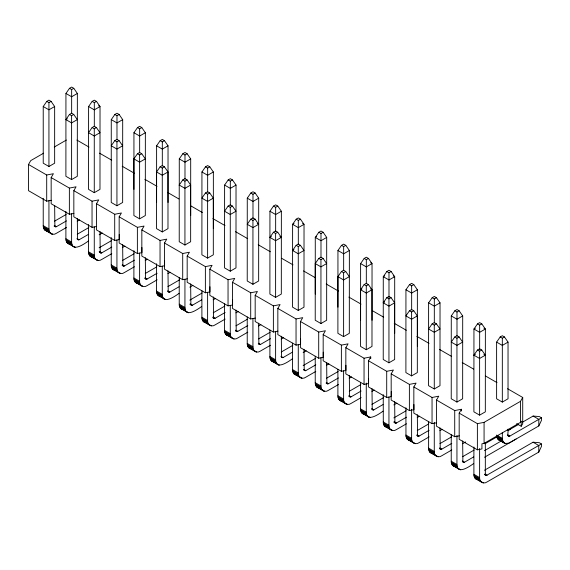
<?xml version="1.0" encoding="UTF-8"?>
<svg xmlns="http://www.w3.org/2000/svg" width="570" height="570" viewBox="0 0 570 570"><rect width="100%" height="100%" fill="white"/><g stroke="black" fill="none" stroke-linecap="round" stroke-linejoin="round"><path stroke-width="0.85" d="M277.797 206.091L275.652 204.858L273.507 206.091L269.938 211.242L269.895 294.07L275.609 297.369L281.316 294.07L281.366 211.242L277.797 206.091L275.652 207.33L275.652 231.37M315.231 263.568L320.946 266.867L326.653 263.568L323.083 258.417L320.946 257.177L318.801 258.417L315.231 263.568L315.231 320.24L320.946 323.539L326.653 320.24L326.695 237.419L323.126 232.268L320.988 233.501L320.988 257.54M372.032 320.269L372.032 263.589L368.462 258.438L366.318 259.678L366.318 283.717M504.521 443.211L503.068 441.686L502.37 439.299L496.662 436L497.353 438.387L498.807 439.912L505.148 443.496L508.982 443.118L538.821 425.94L541.5 420.275L541.5 417.803L539.355 416.563L533.114 416.05L522.426 422.22M479.612 448.505L479.612 477.596C478.971 481.778 483.802 484.571 487.108 481.921L538.778 452.088L541.457 446.424L541.457 443.952L539.313 442.712L533.071 442.199L484.479 470.25M51.257 200.298L46.704 201.174L28.5 190.665L28.5 164.488L30.73 160.626L43.626 153.18M73.922 213.387L69.369 214.263L51.165 203.746L51.165 177.576L53.395 173.715L46.704 174.997L28.5 164.488M96.594 226.468L92.041 227.344L73.836 216.835L73.836 190.665L76.067 186.796L69.369 188.086L51.165 177.576M119.258 234.405L119.258 239.557L114.705 240.433L96.501 229.924L96.501 203.746L98.731 199.885L92.041 201.174L73.836 190.665M141.923 247.494L141.923 252.645L137.377 253.522L119.166 243.012L119.166 216.835L121.403 212.973L114.705 214.263L96.501 203.746M164.595 260.576L164.595 265.734L160.042 266.61L141.837 256.094L141.837 229.924L144.067 226.055L137.377 227.344L119.166 216.835M187.259 278.815L182.706 279.692L164.502 269.183L164.502 243.012L166.732 239.143L160.042 240.433L141.837 229.924M209.924 286.753L209.924 291.904L205.378 292.781L187.174 282.271L187.174 256.094L189.404 252.232L182.706 253.522L164.502 243.012M232.596 299.841L232.596 304.993L228.043 305.869L209.838 295.36L209.838 269.183L212.069 265.321L205.378 266.603L187.174 256.094M255.26 318.081L250.707 318.958L232.503 308.441L232.503 282.271L234.733 278.402L228.043 279.692L209.838 269.183M277.925 331.163L273.379 332.039L255.175 321.53L255.175 295.36L257.405 291.491L250.707 292.781L232.503 282.271M300.597 339.1L300.597 344.252L296.044 345.128L277.839 334.618L277.839 308.441L280.07 304.579L273.379 305.869L255.175 295.36M323.261 352.189L323.261 357.34L318.708 358.216L300.504 347.707L300.504 321.53L302.734 317.668L296.044 318.951L277.839 308.441M345.933 365.27L345.933 370.429L341.38 371.298L323.176 360.789L323.176 334.618L325.406 330.75L318.708 332.039L300.504 321.53M368.598 378.359L368.598 383.51L364.045 384.387L345.84 373.877L345.84 347.707L348.07 343.838L341.38 345.128L323.176 334.618M391.262 391.447L391.262 396.599L386.709 397.475L368.505 386.966L368.505 360.789L370.735 356.927L364.045 358.216L345.84 347.707M413.934 404.536L413.934 409.688L409.381 410.564L391.177 400.055L391.177 373.877L393.407 370.016L386.709 371.298L368.505 360.789M436.599 422.776L432.046 423.645L413.841 413.136L413.841 386.966L416.072 383.097L409.381 384.387L391.177 373.877M459.263 435.858L454.718 436.734L436.506 426.225L436.506 400.047L438.743 396.186L432.046 397.475L413.841 386.966M516.648 423.645L521.201 426.274L521.201 421.123L520.481 422.363L484.072 443.382L481.935 443.795L481.935 448.946L477.382 449.823L459.178 439.313L459.178 413.136L461.408 409.274L454.718 410.564L436.506 400.047M459.178 413.136L477.382 423.645L484.072 422.363L520.481 401.337L522.719 397.475L507.542 388.719M521.201 426.274L522.719 423.645L522.719 397.475M43.227 106.526L46.797 101.374L48.935 100.135L51.079 101.374L54.649 106.526L54.649 163.198L48.935 166.497L43.227 163.198L43.227 106.526L48.935 109.825L54.649 106.526M65.935 93.466L69.504 88.314L71.649 87.075L73.787 88.314L77.356 93.466L77.313 176.287L71.606 179.586L65.892 176.287L65.935 93.466L71.649 96.758L77.356 93.466M65.892 119.615L69.462 114.456L71.606 113.223L73.744 114.456L77.313 119.615L71.606 122.906L65.892 119.615L67.317 118.788M88.599 106.547L92.169 101.396L94.314 100.163L96.458 101.396L100.028 106.547L99.985 189.375L94.271 192.674L88.557 189.375L88.599 106.547L94.314 109.846L100.028 106.547L98.596 105.728M92.126 127.545L88.557 132.696L94.271 135.995L99.985 132.696L96.415 127.545L94.271 126.312L92.126 127.545L94.271 128.784L96.415 127.545M111.271 119.636L114.841 114.485L116.978 113.245L119.123 114.485L122.692 119.636L122.65 202.464L116.936 205.756L111.228 202.464L111.271 119.636L116.978 122.935L122.692 119.636M114.798 140.633L111.228 145.785L116.936 149.084L122.65 145.785L119.08 140.633L116.936 139.393L114.798 140.633L116.936 141.866L119.08 140.633M133.936 189.397L133.936 132.725L137.505 127.573L139.65 126.333L141.787 127.573L145.357 132.725L145.314 215.546L139.607 218.844L133.893 215.546L133.893 158.873L137.463 153.722L139.607 152.482L141.745 153.722L145.314 158.873L139.607 162.172L133.893 158.873M156.608 202.485L156.608 145.813L160.177 140.655L162.315 139.422L164.459 140.655L168.029 145.813L168.029 202.485M156.558 171.962L160.127 166.803L162.272 165.571L164.416 166.803L167.986 171.962L167.986 228.634L162.272 231.933L156.558 228.634L156.558 171.962L162.272 175.254L167.986 171.962M179.272 185.464L179.272 158.895L182.842 153.743L184.986 152.511L187.124 153.743L190.694 158.895L190.694 215.574M179.229 185.043L182.799 179.892L184.936 178.659L187.081 179.892L190.651 185.043L190.651 241.723L184.936 245.022L179.229 241.723L179.229 185.043L184.936 188.342L190.651 185.043M213.315 198.132L207.608 201.431L201.894 198.132L205.464 192.981L207.608 191.741L209.746 192.981L213.315 198.132L213.315 254.811L207.608 258.103L201.894 254.811L201.937 171.983L205.506 166.832L207.651 165.592L209.788 166.832L213.358 171.983L213.358 228.663M224.609 185.072L228.178 179.921L230.316 178.681L232.46 179.921L236.03 185.072L235.987 267.893L230.273 271.192L224.559 267.893L224.609 185.072L230.316 188.371L236.03 185.072M228.128 206.069L224.559 211.221L230.273 214.519L235.987 211.221L232.417 206.069L230.273 204.83L228.128 206.069L230.273 207.302L232.417 206.069M247.273 198.161L250.843 193.002L252.987 191.769L255.125 193.002L258.695 198.161L258.652 280.982L252.938 284.28L247.23 280.982L247.273 198.161L252.987 201.452L258.695 198.161M250.8 219.151L247.23 224.309L252.938 227.601L258.652 224.309L255.082 219.151L252.938 217.918L250.8 219.151L252.938 220.391L255.082 219.151M269.895 237.391L273.465 232.239L275.609 231.007L277.747 232.239L281.316 237.391L275.609 240.69L269.895 237.391L271.327 236.571M296.179 219.179L292.61 224.331L292.567 307.159L298.274 310.451L303.988 307.159L304.031 224.331L300.461 219.179L298.317 217.94L296.179 219.179L298.317 220.412L300.461 219.179M292.567 250.479L296.136 245.328L298.274 244.088L300.418 245.328L303.988 250.479L298.274 253.778L292.567 250.479L293.992 249.653M323.126 232.268L320.988 231.028L318.844 232.268L315.274 237.419L315.274 294.091M337.939 307.18L337.939 250.508L341.508 245.349L343.653 244.117L345.798 245.349L349.367 250.508L349.317 333.329L343.61 336.628L337.896 333.329L337.896 276.649L341.466 271.498L343.61 270.266L345.748 271.498L349.317 276.649L343.61 279.948L337.896 276.649M360.611 320.269L360.611 263.589L364.18 258.438L366.318 257.205L368.462 258.438M364.137 284.587L360.568 289.738L360.568 346.418L366.275 349.716L371.989 346.418L371.989 289.738L368.42 284.587L366.275 283.354L364.137 284.587L366.275 285.827L368.42 284.587M394.697 333.357L394.697 276.678L391.127 271.527L388.989 270.287L386.845 271.527L383.275 276.678L383.232 359.499L388.947 362.798L394.654 359.499L394.654 302.827L391.084 297.675L388.947 296.436L386.802 297.675L383.232 302.827L388.947 306.126L394.654 302.827M417.326 315.915L411.611 319.214L405.897 315.915L409.467 310.764L411.611 309.524L413.756 310.764L417.326 315.915L417.326 372.588L411.611 375.886L405.897 372.588L405.94 289.767L409.509 284.615L411.654 283.376L413.799 284.615L417.368 289.767L417.368 346.439M428.611 302.848L432.181 297.697L434.319 296.464L436.463 297.697L440.033 302.848L439.99 385.676L434.276 388.975L428.569 385.676L428.611 302.848L434.319 306.147L440.033 302.848M432.138 323.846L428.569 328.997L434.276 332.296L439.99 328.997L436.421 323.846L434.276 322.613L432.138 323.846L434.276 325.085L436.421 323.846M451.276 315.937L454.846 310.785L456.99 309.553L459.128 310.785L462.697 315.937L462.655 398.765L456.948 402.057L451.233 398.765L451.276 315.937L456.99 319.236L462.697 315.937M454.803 336.934L451.233 342.086L456.948 345.384L462.655 342.086L459.085 336.934L456.948 335.694L454.803 336.934L456.948 338.174L459.085 336.934M477.518 323.874L473.948 329.025L473.898 411.846L479.612 415.145L485.327 411.846L485.369 329.025L481.8 323.874L479.655 322.634L477.518 323.874L479.655 325.107L481.8 323.874M473.898 355.174L477.468 350.023L479.612 348.783L481.757 350.023L485.327 355.174L479.612 358.473L473.898 355.174L475.33 354.348M496.613 342.114L500.182 336.963L502.327 335.723L504.464 336.963L508.034 342.114L508.034 398.786L502.327 402.085L496.613 398.786L496.613 342.114L502.327 345.413L508.034 342.114M46.797 101.374L48.935 102.607L51.079 101.374M69.504 88.314L71.649 89.547L73.787 88.314M69.462 114.456L71.606 115.696L73.744 114.456M92.169 101.396L94.314 102.636L96.458 101.396M54.243 147.046L66.384 140.042M114.841 114.485L116.978 115.724L119.123 114.485M137.505 127.573L139.65 128.806L141.787 127.573M145.357 132.725L139.65 136.023L133.936 132.725M137.463 153.722L139.607 154.954L141.745 153.722M160.177 140.655L162.315 141.894L164.459 140.655M168.029 145.813L162.315 149.105L156.608 145.813M54.578 221.153L66.148 214.477M54.649 205.378L54.884 226.539L56.43 226.675L66.455 220.889M160.127 166.803L162.272 168.043L164.416 166.803M182.842 153.743L184.986 154.983L187.124 153.743M66.455 227.487L56.43 233.272C53.131 235.923 48.293 233.13 48.935 228.948L48.935 200.74M77.256 221.253L79.565 219.913M190.694 158.895L184.986 162.194L179.272 158.895M77.242 234.242L88.813 227.565M77.313 218.46L77.556 239.628L79.102 239.763L88.357 234.42M182.799 179.892L184.936 181.132L187.081 179.892M205.506 166.832L207.651 168.072L209.788 166.832M88.357 241.017C84.852 243.611 71.791 252.98 71.606 242.029L71.606 213.828M99.151 234.783L102.237 233.002M213.358 171.983L207.651 175.282L201.937 171.983M99.137 247.772L111.478 240.647M99.985 231.548L100.22 252.717L101.766 252.852L111.791 247.066M205.464 192.981L207.608 194.213L209.746 192.981M228.178 179.921L230.316 181.153L232.46 179.921M111.791 253.657L101.766 259.443C98.46 262.1 93.623 259.307 94.271 255.118L94.271 226.917M122.586 247.423L124.901 246.09M122.578 260.412L134.15 253.736M122.65 244.637L122.885 265.798L124.431 265.941L134.463 260.148M250.843 193.002L252.987 194.242L255.125 193.002M134.463 266.746L124.431 272.531C121.132 275.182 116.294 272.389 116.936 268.206L116.936 239.998M145.257 260.511L147.573 259.179M145.243 273.5L156.814 266.824M145.314 257.726L145.557 278.887L147.103 279.022L157.128 273.237M157.128 279.834L147.103 285.62C143.797 288.27 138.959 285.477 139.607 281.295L139.607 253.087M167.922 273.6L170.238 272.261M281.366 211.242L275.652 214.541L269.938 211.242M167.915 286.589L179.479 279.906M167.986 270.807L168.221 291.975L169.767 292.111L179.023 286.767M273.465 232.239L275.609 233.479L277.747 232.239M294.035 223.504L292.61 224.331L298.317 227.63L304.031 224.331L302.599 223.504M179.023 293.365C175.524 295.958 162.457 305.328 162.272 294.377L162.272 266.176M189.817 287.13L192.902 285.349M189.81 300.119L202.151 292.994M190.651 283.896L190.893 305.057L192.432 305.199L201.687 299.856M296.136 245.328L298.274 246.561L300.418 245.328M316.699 236.593L315.274 237.419L320.988 240.718L326.695 237.419M201.687 306.453C198.189 309.04 185.129 318.409 184.936 307.465L184.936 279.264M213.258 299.77L215.574 298.438M213.244 312.759L224.815 306.083M213.315 296.984L213.558 318.145L215.104 318.288L225.129 312.495M318.801 258.417L320.946 259.649L323.083 258.417M341.508 245.349L343.653 246.589L345.798 245.349M225.129 319.093L215.104 324.879C211.798 327.529 206.96 324.736 207.608 320.554L207.608 292.346M235.923 312.859L238.239 311.519M349.367 250.508L343.653 253.8L337.939 250.508M235.916 325.848L247.48 319.171M235.987 310.073L236.222 331.234L237.768 331.37L247.793 325.584M341.466 271.498L343.61 272.738L345.748 271.498M247.793 332.182L237.768 337.967C234.469 340.618 229.632 337.825 230.273 333.635L230.273 305.435M258.595 325.947L260.903 324.608M258.581 338.936L270.151 332.253M258.652 323.154L258.894 344.323L260.44 344.458L270.465 338.673M386.845 271.527L388.989 272.759L391.127 271.527M361.993 288.919L360.568 289.738L366.275 293.037L371.989 289.738L370.557 288.919M384.707 275.852L383.275 276.678L388.989 279.977L394.697 276.678L393.272 275.852M270.465 345.263L260.44 351.056C257.134 353.706 252.296 350.913 252.938 346.724L252.938 318.523M281.259 339.029L283.575 337.697M281.252 352.025L292.816 345.342M281.316 336.243L281.559 357.404L283.105 357.547L292.36 352.203M386.802 297.675L388.947 298.908L391.084 297.675M409.509 284.615L411.654 285.848L413.799 284.615M383.232 302.827L384.657 302M292.36 358.801C288.862 361.387 275.794 370.757 275.609 359.812L275.609 331.605M303.155 352.566L306.24 350.785M417.368 289.767L411.654 293.065L405.94 289.767M303.147 365.555L315.481 358.43M303.988 349.332L304.223 370.493L305.769 370.635L315.794 364.843M409.467 310.764L411.611 311.997L413.756 310.764M432.181 297.697L434.319 298.937L436.463 297.697M315.794 371.441L305.769 377.226C302.471 379.876 297.633 377.084 298.274 372.901L298.274 344.693M326.596 365.206L328.904 363.867M326.582 378.195L338.153 371.519M326.653 362.413L326.895 383.582L328.441 383.717L338.466 377.931M454.846 310.785L456.99 312.025L459.128 310.785M338.466 384.529L328.441 390.315C325.135 392.965 320.297 390.172 320.946 385.983L320.946 357.782M349.26 378.295L351.576 376.955M349.253 391.284L360.817 384.6M349.317 375.502L349.56 396.67L351.106 396.805L361.131 391.02M475.373 328.199L473.948 329.025L479.655 332.324L485.369 329.025L483.937 328.199M361.131 397.611L351.106 403.403C347.8 406.054 342.962 403.261 343.61 399.071L343.61 370.87M371.925 391.376L374.241 390.044M371.918 404.372L383.489 397.689M371.989 388.59L372.224 409.752L373.77 409.894L383.026 404.55M477.468 350.023L479.612 351.255L481.757 350.023M500.182 336.963L502.327 338.195L504.464 336.963M383.026 411.141C379.527 413.734 366.46 423.104 366.275 412.16L366.275 383.076M393.827 404.914L396.912 403.132M393.813 417.903L406.154 410.778M394.654 401.679L394.896 422.84L396.442 422.983L406.467 417.19M406.467 423.788L396.442 429.573C393.136 432.224 388.298 429.431 388.947 425.249L388.947 397.041M417.261 417.553L419.577 416.214M417.254 430.542L428.818 423.866M417.326 414.761L417.561 435.929L419.107 436.064L429.132 430.279M429.132 436.869L419.107 442.662C415.801 445.312 410.963 442.52 411.611 438.33L411.611 409.246M439.933 430.642L442.242 429.303M439.919 443.631L451.49 436.948M439.99 427.849L440.225 449.018L441.771 449.153L451.803 443.367M451.803 449.958L441.771 455.751C438.473 458.401 433.635 455.608 434.276 451.419L434.276 422.334M462.598 443.724L465.683 441.942M462.584 456.713L474.155 450.036M484.949 443.802L497.289 436.677M508.084 430.443L510.399 429.11M507.927 430.592L518.607 424.422M462.655 440.938L462.897 462.099L464.443 462.242L473.699 456.898M484.493 450.663L501.457 440.867M508.034 429.132C508.753 430.614 506.274 437.147 509.822 436.093L541.5 417.803M473.699 463.488C470.2 466.082 457.133 475.451 456.948 464.507L456.948 435.423M484.493 457.261L516.114 439M485.327 442.569L485.327 474.297L486.217 475.565L541.457 443.952M319.856 388.013C316.884 388.462 315.011 385.327 315.231 382.691L315.231 356.25M342.527 401.102C339.556 401.551 337.675 398.416 337.896 395.772L337.896 369.332M409.645 440.368L410.528 440.361M432.317 453.456L433.193 453.449M500.118 440.368L500.859 440.411M46.975 230.978C44.367 230.8 43.113 227.964 43.227 225.649L43.227 198.324M69.64 244.067C67.032 243.882 65.785 241.053 65.892 238.737L65.892 211.413M92.304 257.156C89.704 256.97 88.45 254.142 88.557 251.819L88.557 224.494M114.976 270.237C112.368 270.059 111.114 267.23 111.228 264.908L111.228 237.583M137.641 283.326C135.033 283.147 133.786 280.312 133.893 277.996L133.893 250.672M160.305 296.414C157.705 296.229 156.451 293.4 156.558 291.078L156.558 263.76M182.977 309.503C180.369 309.318 179.115 306.489 179.229 304.166L179.229 277.725M205.642 322.584C203.041 322.406 201.787 319.578 201.894 317.255L201.894 290.814M228.314 335.673C225.706 335.495 224.452 332.659 224.559 330.344L224.559 303.903M250.978 348.762C248.37 348.576 247.116 345.748 247.23 343.425L247.23 316.984M273.643 361.85C271.042 361.665 269.788 358.836 269.895 356.514L269.895 330.073M296.315 374.932C293.707 374.754 292.453 371.925 292.567 369.602L292.567 343.161M364.315 414.198C361.708 414.012 360.454 411.184 360.568 408.861L360.568 382.42M454.981 466.538C452.373 466.36 451.126 463.531 451.233 461.208L451.233 434.768M477.646 479.626C475.045 479.448 473.791 476.613 473.898 474.297L473.898 446.973M386.168 427.122L384.237 425.697L383.297 423.04L383.232 394.625M408.832 440.211L406.902 438.786L405.961 436.128L405.897 407.714M431.497 453.3L429.573 451.868L428.633 449.217L428.569 421.679M498.807 439.912L499.434 440.197M273.507 206.091L275.652 207.33M318.844 232.268L320.988 233.501M364.18 258.438L366.318 259.678M370.607 262.77L372.032 263.589L366.318 266.888L360.611 263.589M257.227 223.483L258.652 224.309M279.891 236.571L281.316 237.391M483.894 354.348L485.327 355.174M76.872 140.07L89.005 147.074M99.536 153.152L111.67 160.163M122.201 166.24L134.342 173.244M144.873 179.329L157.007 186.333M167.537 192.411L178.916 198.98M190.964 205.941L202.343 212.51M212.874 218.588L225.008 225.592M235.538 231.677L247.672 238.68M258.203 244.758L270.344 251.769M281.63 258.288L293.009 264.858M303.539 270.935L315.68 277.939M326.211 284.024L338.345 291.028M348.876 297.105L361.01 304.116M372.303 310.636L383.681 317.205M394.212 323.283L406.346 330.286M416.877 336.371L429.011 343.375M439.541 349.453L451.682 356.464M462.213 362.541L473.592 369.111M485.633 376.065L497.011 382.634M533.114 416.05L538.821 419.349L538.821 425.94M533.071 442.199L538.778 445.498L538.778 452.088M507.678 434.853L509.822 436.093M507.927 435.466L509.359 436.285M507.5 435.509L508.925 436.328M496.613 435.06L502.327 438.358L502.37 439.299M496.798 436.876L502.512 440.175M497.033 437.674L502.747 440.973M497.353 438.387L503.068 441.686M497.76 439L505.832 443.659M498.244 439.513L505.148 443.496M54.293 225.442L56.43 226.675M76.957 238.531L79.102 239.763M99.622 251.612L101.766 252.852M122.293 264.701L124.431 265.941M144.958 277.79L147.103 279.022M167.63 290.878L169.767 292.111M190.294 303.96L192.432 305.199M212.959 317.048L215.104 318.288M235.631 330.137L237.768 331.37M258.296 343.226L260.44 344.458M280.96 356.307L283.105 357.547M303.632 369.396L305.769 370.635M326.296 382.484L328.441 383.717M348.961 395.566L351.106 396.805M371.633 408.654L373.77 409.894M394.298 421.743L396.442 422.983M416.962 434.832L419.107 436.064M439.634 447.913L441.771 449.153M462.299 461.002L464.443 462.242M484.97 474.09L487.108 475.323M54.542 226.048L55.974 226.874M77.207 239.136L78.639 239.963M99.166 251.812L101.303 253.044M122.543 265.307L123.975 266.133M145.215 278.395L146.64 279.222M167.879 291.484L169.304 292.31M189.831 304.159L191.976 305.392M213.216 317.654L214.641 318.48M235.88 330.743L237.305 331.569M258.545 343.831L259.977 344.658M281.217 356.92L282.642 357.739M303.881 370.001L305.306 370.828M326.546 383.09L327.978 383.916M349.218 396.178L350.643 397.005M371.882 409.267L373.314 410.087M393.834 421.943L395.979 423.175M417.219 435.437L418.644 436.264M439.883 448.526L441.315 449.352M462.555 461.615L463.98 462.434M484.507 474.283L486.645 475.522M54.114 226.09L55.539 226.917M99.444 252.268L100.876 253.087M122.115 265.349L123.54 266.176M144.78 278.438L146.212 279.264M212.781 317.697L214.213 318.523M235.453 330.785L236.878 331.612M326.118 383.133L327.543 383.959M348.783 396.221L350.215 397.048M394.119 422.391L395.544 423.218M416.784 435.48L418.216 436.307M439.456 448.569L440.881 449.395M484.785 474.739L486.217 475.565M43.227 225.649L48.935 228.948M65.892 238.737L71.606 242.029M88.557 251.819L94.271 255.118M111.228 264.908L116.936 268.206M133.893 277.996L139.607 281.295M156.558 291.078L162.272 294.377M179.229 304.166L184.936 307.465M201.894 317.255L207.608 320.554M224.559 330.344L230.273 333.635M247.23 343.425L252.938 346.724M269.895 356.514L275.609 359.812M292.567 369.602L298.274 372.901M315.231 382.691L320.946 385.983M337.896 395.772L343.61 399.071M360.568 408.861L366.275 412.16M383.232 421.95L388.947 425.249M405.897 435.038L411.611 438.33M428.569 448.12L434.276 451.419M451.233 461.208L456.948 464.507M473.898 474.297L479.612 477.596M43.291 226.739L48.999 230.038M65.956 239.828L71.67 243.126M88.621 252.916L94.335 256.208M111.292 265.998L117 269.296M133.957 279.086L139.671 282.385M156.622 292.175L162.336 295.474M179.293 305.264L185.001 308.555M201.958 318.345L207.672 321.644M224.623 331.434L230.337 334.733M247.294 344.522L253.002 347.821M269.959 357.611L275.673 360.903M292.631 370.692L298.338 373.991M315.296 383.781L321.01 387.08M337.96 396.87L343.674 400.168M360.632 409.958L366.339 413.25M383.297 423.04L389.011 426.339M405.961 436.128L411.675 439.427M428.633 449.217L434.34 452.516M451.298 462.299L457.012 465.597M473.962 475.387L479.676 478.686M43.477 227.743L49.191 231.035M66.148 240.825L71.856 244.124M88.813 253.914L94.527 257.213M111.485 267.002L117.192 270.301M134.15 280.084L139.864 283.383M156.814 293.172L162.528 296.471M179.486 306.261L185.193 309.56M202.151 319.35L207.865 322.641M224.815 332.431L230.529 335.73M247.487 345.52L253.194 348.819M270.151 358.608L275.866 361.907M292.816 371.697L298.53 374.989M315.488 384.779L321.195 388.077M338.153 397.867L343.867 401.166M360.817 410.956L366.531 414.255M383.489 424.044L389.196 427.336M406.154 437.126L411.868 440.425M428.825 450.214L434.532 453.513M451.49 463.303L457.204 466.602M474.155 476.392L479.869 479.684M43.797 228.627L49.505 231.926M66.462 241.716L72.176 245.014M89.127 254.804L94.841 258.103M111.798 267.893L117.505 271.185M134.463 280.974L140.177 284.273M157.135 294.063L162.842 297.362M179.799 307.152L185.507 310.451M202.464 320.24L208.178 323.532M225.136 333.322L230.843 336.621M247.8 346.41L253.515 349.709M270.465 359.499L276.179 362.798M293.137 372.588L298.844 375.879M315.801 385.669L321.516 388.968M338.466 398.758L344.18 402.057M361.138 411.846L366.845 415.145M383.802 424.935L389.517 428.227M406.467 438.017L412.181 441.315M429.139 451.105L434.846 454.404M451.803 464.194L457.518 467.493M474.475 477.282L480.182 480.574M44.232 229.397L52.682 234.277M66.897 242.485L72.611 245.777M73.922 246.539L75.354 247.366M89.561 255.567L95.276 258.865M96.594 259.628L98.019 260.447M112.233 268.655L117.94 271.954M119.258 272.709L120.683 273.536M134.898 281.744L142.642 286.211M157.562 294.833L165.307 299.3M180.234 307.914L188.684 312.795M202.899 321.003L211.356 325.883M225.563 334.091L234.021 338.972M248.235 347.173L253.942 350.472M254.548 350.821L256.692 352.06M270.9 360.261L276.614 363.56M277.212 363.909L279.357 365.142M293.571 373.35L302.022 378.231M316.236 386.439L324.693 391.319M338.901 399.52L347.358 404.408M361.572 412.609L370.023 417.489M384.237 425.697L392.694 430.578M406.902 438.786L415.359 443.667M429.573 451.868L438.024 456.755M452.238 464.956L460.695 469.837M474.903 478.045L483.36 482.925M44.774 230.023L51.87 234.12M67.438 243.112L74.535 247.202M90.11 256.194L97.206 260.291M112.775 269.282L119.871 273.379M135.439 282.371L142.536 286.468M158.111 295.459L165.207 299.549M180.775 308.541L187.872 312.638M203.447 321.63L210.537 325.727M226.112 334.718L233.208 338.815M248.777 347.8L255.873 351.897M271.448 360.888L278.538 364.985M294.113 373.977L301.209 378.074M316.778 387.066L323.874 391.163M339.449 400.147L346.546 404.244M362.114 413.236L369.21 417.333M384.779 426.324L391.875 430.421M407.45 439.413L414.547 443.51M430.115 452.495L437.211 456.591M452.78 465.583L459.876 469.68M475.451 478.672L482.548 482.769M520.481 401.337L520.481 422.363M502.327 338.195L502.327 402.085M502.327 432.423L502.327 438.358M484.072 422.363L484.072 443.382M479.655 325.107L479.655 350.037M479.612 351.255L479.612 415.145M477.382 423.645L477.382 449.823M461.408 409.274L461.408 411.027M456.99 312.025L456.99 336.065M456.948 338.174L456.948 402.057M454.718 410.564L454.718 436.734M434.319 298.937L434.319 322.976M434.276 325.085L434.276 388.975M432.046 397.475L432.046 423.645M411.654 285.848L411.654 309.888M411.611 311.997L411.611 375.886M409.381 384.387L409.381 410.564M388.989 272.759L388.989 297.69M388.947 298.908L388.947 362.798M386.709 371.298L386.709 397.475M370.735 356.927L370.735 358.68M366.275 285.827L366.275 349.716M364.045 358.216L364.045 384.387M343.653 246.589L343.653 270.629M343.61 272.738L343.61 336.628M341.38 345.128L341.38 371.298M320.946 259.649L320.946 323.539M318.708 332.039L318.708 358.216M298.317 220.412L298.317 244.452M298.274 246.561L298.274 310.451M296.044 318.951L296.044 345.128M275.609 233.479L275.609 297.369M273.379 305.869L273.379 332.039M252.987 194.242L252.987 218.282M252.938 220.391L252.938 284.28M250.707 292.781L250.707 318.958M230.316 181.153L230.316 205.193M230.273 207.302L230.273 271.192M228.043 279.692L228.043 305.869M207.651 168.072L207.651 192.104M207.608 194.213L207.608 258.103M205.378 266.603L205.378 292.781M184.986 154.983L184.986 179.023M184.936 181.132L184.936 245.022M182.706 253.522L182.706 279.692M162.315 141.894L162.315 165.934M162.272 168.043L162.272 231.933M160.042 240.433L160.042 266.61M139.65 128.806L139.65 152.846M139.607 154.954L139.607 218.844M137.377 227.344L137.377 253.522M116.978 115.724L116.978 139.757M116.936 141.866L116.936 205.756M114.705 214.263L114.705 240.433M94.314 102.636L94.314 126.675M94.271 128.784L94.271 192.674M92.041 201.174L92.041 227.344M71.649 89.547L71.649 113.587M71.606 115.696L71.606 179.586M69.369 188.086L69.369 214.263M48.935 102.607L48.935 166.497M46.704 174.997L46.704 201.174"/></g></svg>
